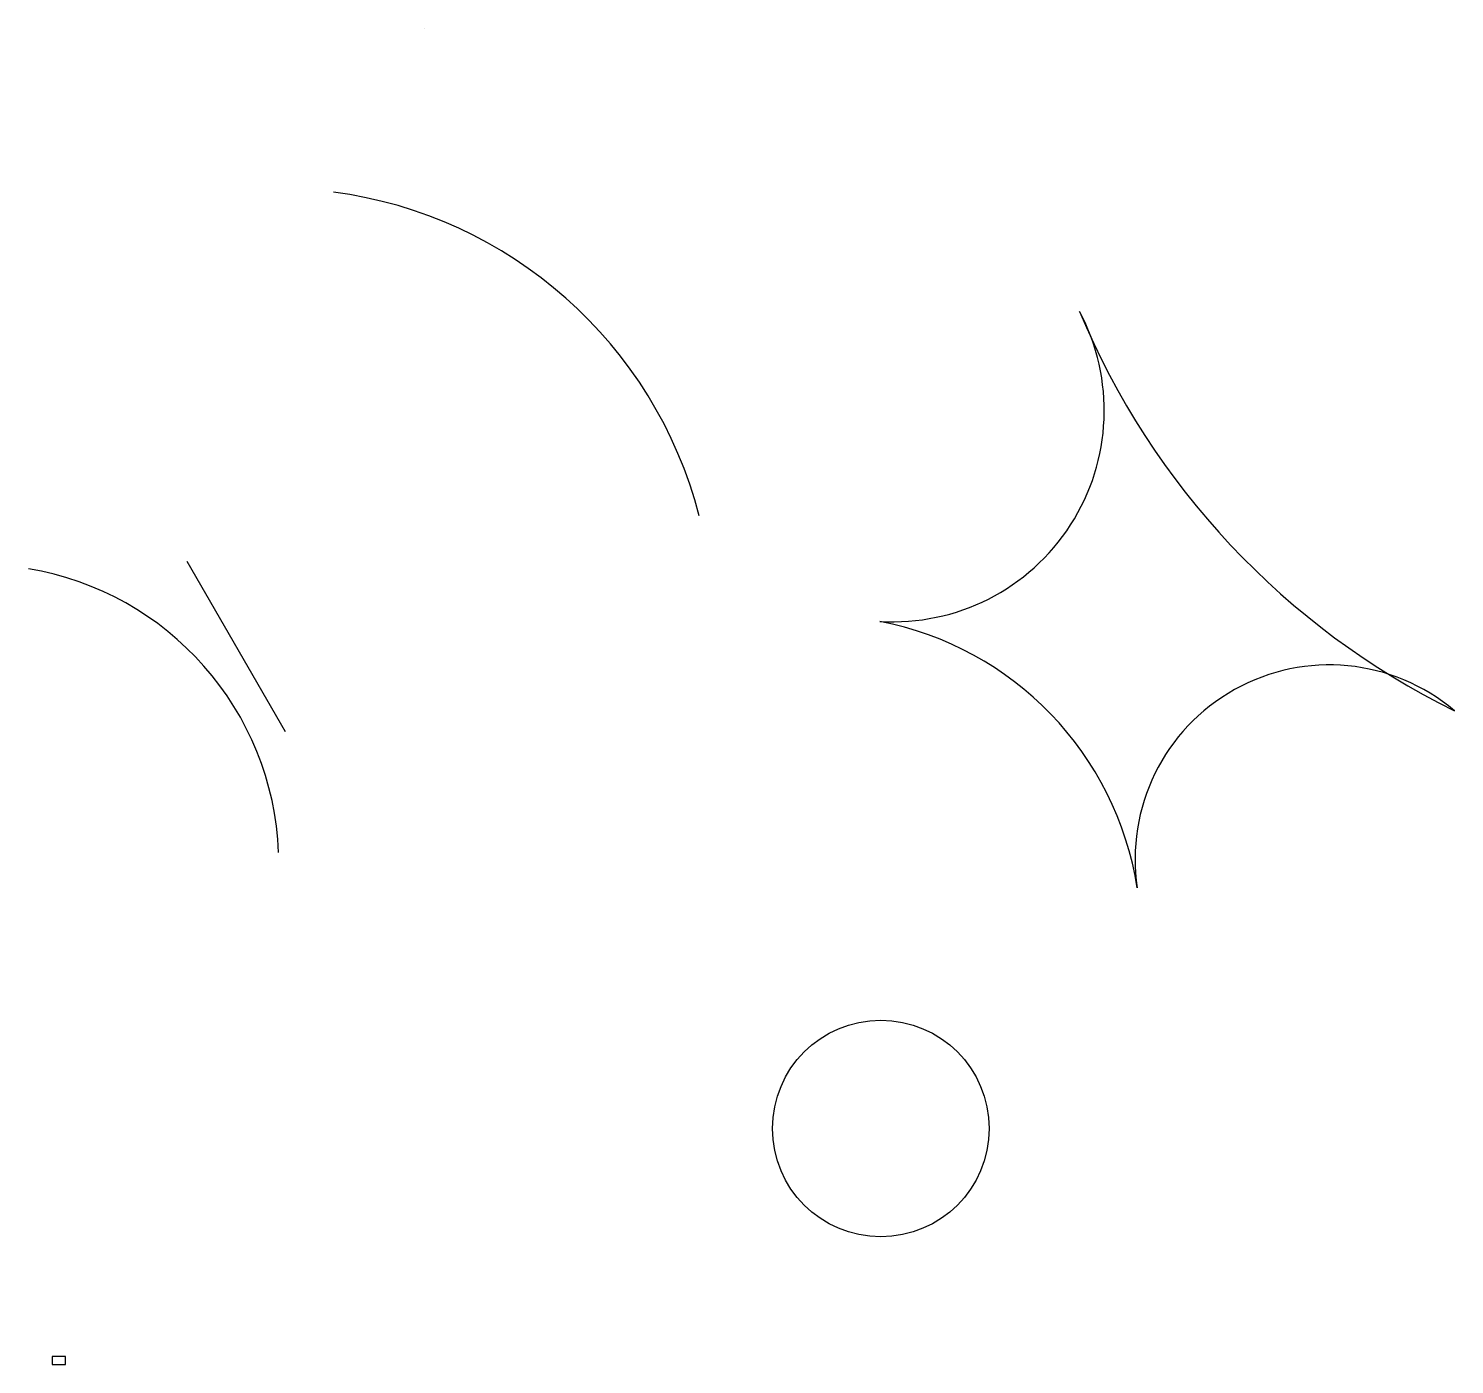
# Model space of a CAD drawing. Header units: inches. Extents: x -9 to 518, y 15 to 508.
import ezdxf

# ---------------------------------------------------------------- set-up
doc = ezdxf.new("R2010")
doc.units = ezdxf.units.IN
doc.header["$MEASUREMENT"] = 0

msp = doc.modelspace()

# ---------------------------------------------------------------- linework, layer by layer
for p, q in [((137.51, 507.97), (137.51, 507.97, -144.56)), ((49.78, 311.22), (86.09, 248.31)), ((5, 17.51), (0, 17.51)), ((0, 17.51), (0, 14.51)), ((5, 17.51, 10), (0, 17.51, 10)), ((0, 17.51, 10), (0, 14.51, 10)), ((0, 17.51), (0, 17.51, 10)), ((5, 14.51), (5, 17.51)), ((5, 14.51, 10), (5, 17.51, 10)), ((5, 17.51), (5, 17.51, 10)), ((0, 14.51), (5, 14.51)), ((0, 14.51), (0, 14.51, 10)), ((0, 14.51, 10), (5, 14.51, 10)), ((5, 14.51), (5, 14.51, 10))]:
    msp.add_line(p, q)
for centre in [(306, 101.67), (306, 101.67, 83.57)]:
    msp.add_circle(centre, 40)
for centre, radius, start, end in [((82.67, 287.51), 161.44, 14.5144, 82.4466), ((310.5, 366.84), 78, 266.4693, 28.0324), ((644.61, 513.77), 287.27, 202.5731, 243.8115), ((-27, 199.21), 110.74, 2.314, 80.4986), ((283.07, 172.11), 119.05, 8.8989, 79.0451), ((471.59, 201.2), 71.7, 49.8397, 188.5608)]:
    msp.add_arc(centre, radius, start, end)

doc.saveas('drawing.dxf')
